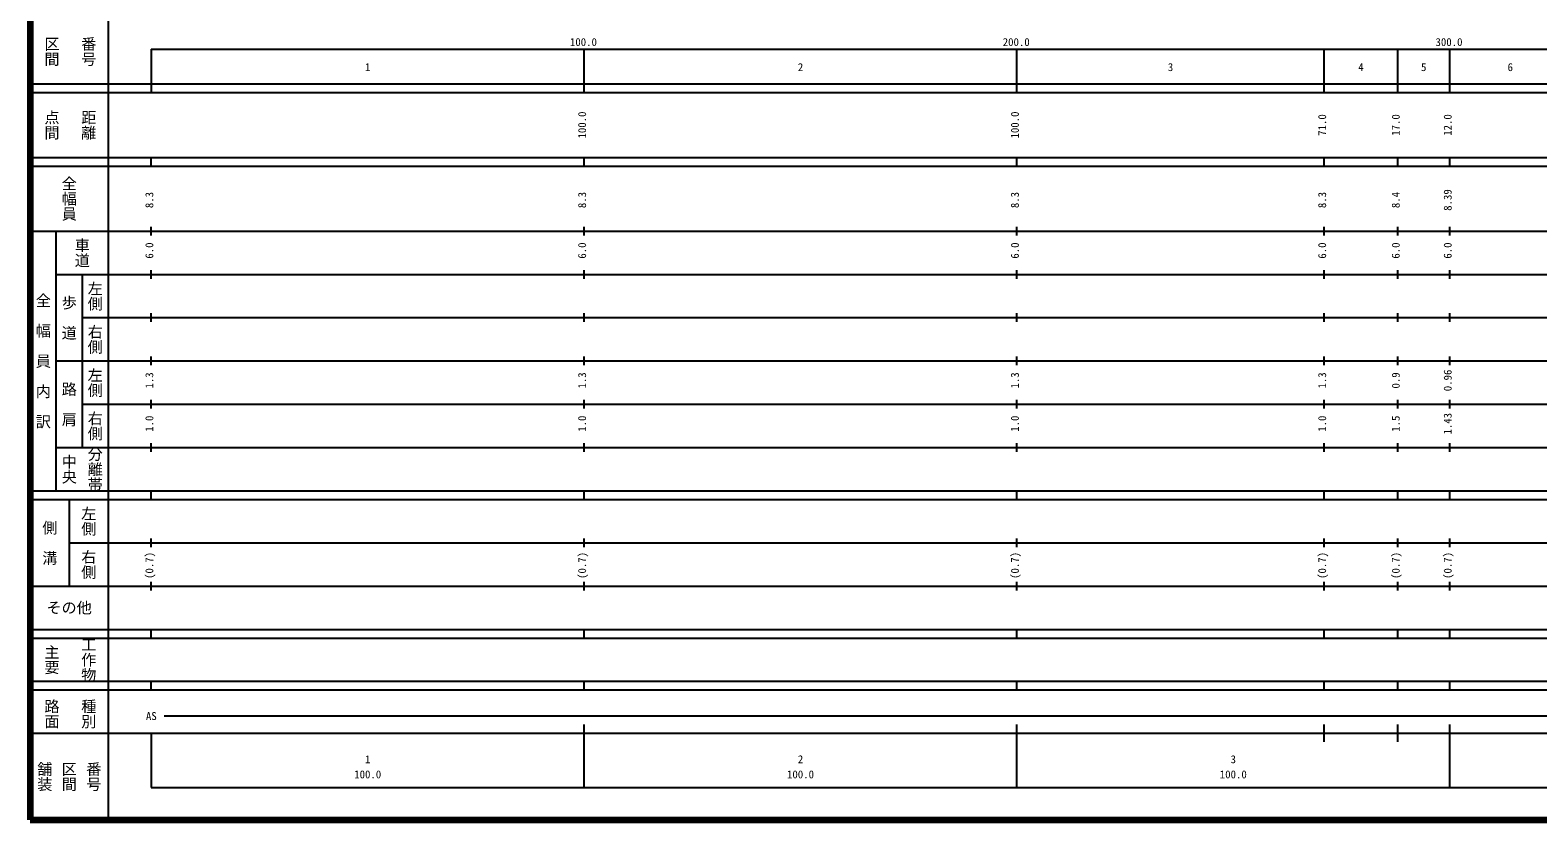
# Model space of a CAD drawing. Units: millimetres on the paper, enlarged 1000 times. Extents: x 40000 to 680000, y 20000 to 380000.
# Drawn here: x 40000 to 388372, y 20000 to 202409 of the extents above; entities that cross this region are included whole.
import ezdxf
from ezdxf.enums import TextEntityAlignment as Align

# ---------------------------------------------------------------- set-up
doc = ezdxf.new("R2010")
doc.units = ezdxf.units.MM
doc.header["$LTSCALE"] = 1000
doc.layers.add('M-TTL', color=2, linetype='Continuous', lineweight=140)
doc.layers.add('M-TTL-BAND', color=7, linetype='Continuous', lineweight=25)
doc.styles.add('@ＭＳ ゴシック', font='')
doc.styles.add('ＭＳ ゴシック', font='')
doc.styles.get('@ＭＳ ゴシック').set_extended_font_data('@MS Gothic')
doc.styles.get('ＭＳ ゴシック').set_extended_font_data('MS Gothic')

msp = doc.modelspace()

# ---------------------------------------------------------------- linework, layer by layer
at = {"layer": 'M-TTL'}
for p, q in [((40000, 380000), (40000, 20000)), ((40000, 20000), (680000, 20000))]:
    msp.add_line(p, q, dxfattribs=at)
at = {"layer": 'M-TTL-BAND'}
for p, q in [((58000, 370000), (58000, 20000)), ((68000, 198000), (579000, 198000)), ((68000, 198000), (68000, 188000)), ((168000, 188000), (168000, 198000)), ((268000, 188000), (268000, 198000)), ((339000, 188000), (339000, 198000)), ((356000, 188000), (356000, 198000)), ((368000, 188000), (368000, 198000)), ((40000, 190000), (579000, 190000)), ((40000, 188000), (579000, 188000)), ((40000, 173000), (579000, 173000)), ((40000, 171000), (579000, 171000)), ((68000, 171000), (68000, 173000)), ((168000, 171000), (168000, 173000)), ((268000, 171000), (268000, 173000)), ((339000, 171000), (339000, 173000)), ((356000, 171000), (356000, 173000)), ((368000, 171000), (368000, 173000)), ((68000, 155000), (68000, 157000)), ((168000, 155000), (168000, 157000)), ((268000, 155000), (268000, 157000)), ((339000, 155000), (339000, 157000)), ((356000, 155000), (356000, 157000)), ((368000, 155000), (368000, 157000)), ((40000, 156000), (579000, 156000)), ((46000, 96000), (46000, 156000)), ((68000, 145000), (68000, 147000)), ((168000, 145000), (168000, 147000)), ((268000, 145000), (268000, 147000)), ((339000, 145000), (339000, 147000)), ((356000, 145000), (356000, 147000)), ((368000, 145000), (368000, 147000)), ((46000, 146000), (579000, 146000)), ((52000, 146000), (52000, 106000)), ((52000, 136000), (579000, 136000)), ((68000, 135000), (68000, 137000)), ((168000, 135000), (168000, 137000)), ((268000, 135000), (268000, 137000)), ((339000, 135000), (339000, 137000)), ((356000, 135000), (356000, 137000)), ((368000, 135000), (368000, 137000)), ((46000, 126000), (579000, 126000)), ((68000, 125000), (68000, 127000)), ((168000, 125000), (168000, 127000)), ((268000, 125000), (268000, 127000)), ((339000, 125000), (339000, 127000)), ((356000, 125000), (356000, 127000)), ((368000, 125000), (368000, 127000)), ((52000, 116000), (579000, 116000)), ((68000, 115000), (68000, 117000)), ((168000, 115000), (168000, 117000)), ((268000, 115000), (268000, 117000)), ((339000, 115000), (339000, 117000)), ((356000, 115000), (356000, 117000)), ((368000, 115000), (368000, 117000)), ((46000, 106000), (579000, 106000)), ((68000, 105000), (68000, 107000)), ((168000, 105000), (168000, 107000)), ((268000, 105000), (268000, 107000)), ((339000, 105000), (339000, 107000)), ((356000, 105000), (356000, 107000)), ((368000, 105000), (368000, 107000)), ((40000, 96000), (579000, 96000)), ((68000, 94000), (68000, 96000)), ((168000, 94000), (168000, 96000)), ((268000, 94000), (268000, 96000)), ((339000, 94000), (339000, 96000)), ((356000, 94000), (356000, 96000)), ((368000, 94000), (368000, 96000)), ((40000, 94000), (579000, 94000)), ((49000, 94000), (49000, 74000)), ((49000, 84000), (579000, 84000)), ((68000, 83000), (68000, 85000)), ((168000, 83000), (168000, 85000)), ((268000, 83000), (268000, 85000)), ((339000, 83000), (339000, 85000)), ((356000, 83000), (356000, 85000)), ((368000, 83000), (368000, 85000)), ((40000, 74000), (579000, 74000)), ((68000, 73000), (68000, 75000)), ((168000, 73000), (168000, 75000)), ((268000, 73000), (268000, 75000)), ((339000, 73000), (339000, 75000)), ((356000, 73000), (356000, 75000)), ((368000, 73000), (368000, 75000)), ((40000, 64000), (579000, 64000)), ((68000, 62000), (68000, 64000)), ((168000, 62000), (168000, 64000)), ((268000, 62000), (268000, 64000)), ((339000, 62000), (339000, 64000)), ((356000, 62000), (356000, 64000)), ((368000, 62000), (368000, 64000)), ((40000, 62000), (579000, 62000)), ((40000, 52000), (579000, 52000)), ((40000, 50000), (579000, 50000)), ((68000, 50000), (68000, 52000)), ((168000, 50000), (168000, 52000)), ((268000, 50000), (268000, 52000)), ((339000, 50000), (339000, 52000)), ((356000, 50000), (356000, 52000)), ((368000, 50000), (368000, 52000)), ((71000, 44000), (563000, 44000)), ((168000, 27500), (168000, 42000)), ((268000, 27500), (268000, 42000)), ((339000, 38000), (339000, 42000)), ((356000, 38000), (356000, 42000)), ((368000, 27500), (368000, 42000)), ((40000, 40000), (579000, 40000)), ((68000, 40000), (68000, 27500)), ((68000, 27500), (579000, 27500))]:
    msp.add_line(p, q, dxfattribs=at)

# ---------------------------------------------------------------- texts
at = {"layer": 'M-TTL-BAND', "style": '@ＭＳ ゴシック'}
for s, p in [('区間', (45000, 197500)), ('番号', (53500, 197500)), ('点間', (45000, 180500)), ('距離', (53500, 180500)), ('全幅員', (49000, 163500)), ('車道', (52000, 151000)), ('左側', (55000, 141000)), ('全\u3000幅\u3000員\u3000内\u3000訳', (43000, 126000)), ('歩\u3000道', (49000, 136000)), ('右側', (55000, 131000)), ('左側', (55000, 121000)), ('路\u3000肩', (49000, 116000)), ('右側', (55000, 111000)), ('分離帯', (55000, 101000)), ('中央', (49000, 101000)), ('左側', (53500, 89000)), ('側\u3000溝', (44500, 84000)), ('右側', (53500, 79000)), ('主要', (45000, 57000)), ('工作物', (53500, 57000)), ('路面', (45000, 44500)), ('種別', (53500, 44500)), ('舗装', (43333, 30000)), ('区間', (49000, 30000)), ('番号', (54667, 30000))]:
    msp.add_text(s, height=2566, rotation=270, dxfattribs=at).set_placement(p, align=Align.MIDDLE_CENTER)
at = {"layer": 'M-TTL-BAND', "style": 'ＭＳ ゴシック'}
for s, p in [('100.0', (167844, 198195)), ('200.0', (267844, 198195)), ('300.0', (367844, 198195)), ('1', (118000, 192405)), ('2', (218000, 192405)), ('3', (303500, 192405)), ('4', (347500, 192405)), ('5', (362000, 192405)), ('6', (382000, 192405)), ('AS', (68000, 42500)), ('1', (118000, 32523)), ('2', (218000, 32523)), ('3', (318000, 32523)), ('100.0', (118000, 29033)), ('100.0', (218000, 29033)), ('100.0', (318000, 29033))]:
    msp.add_text(s, height=1833, dxfattribs=at).set_placement(p, align=Align.BOTTOM_CENTER)
for s, p in [('100.0', (169000, 180500)), ('100.0', (269000, 180500)), ('71.0', (340000, 180500)), ('17.0', (357000, 180500)), ('12.0', (369000, 180500)), ('8.3', (69000, 163174)), ('8.3', (169000, 163174)), ('8.3', (269000, 163174)), ('8.3', (340000, 163174)), ('8.4', (357000, 163174)), ('8.39', (369000, 163174)), ('6.0', (69000, 151500)), ('6.0', (169000, 151500)), ('6.0', (269000, 151500)), ('6.0', (340000, 151500)), ('6.0', (357000, 151500)), ('6.0', (369000, 151500)), ('1.3', (69000, 121500)), ('1.3', (169000, 121500)), ('1.3', (269000, 121500)), ('1.3', (340000, 121500)), ('0.9', (357000, 121500)), ('0.96', (369000, 121500)), ('1.0', (69000, 111500)), ('1.0', (169000, 111500)), ('1.0', (269000, 111500)), ('1.0', (340000, 111500)), ('1.5', (357000, 111500)), ('1.43', (369000, 111500)), ('(0.7)', (69000, 78764)), ('(0.7)', (169000, 78764)), ('(0.7)', (269000, 78764)), ('(0.7)', (340000, 78764)), ('(0.7)', (357000, 78764)), ('(0.7)', (369000, 78764))]:
    msp.add_text(s, height=1833, rotation=90, dxfattribs=at).set_placement(p, align=Align.BOTTOM_CENTER)
msp.add_text('その他', height=2566, dxfattribs=at).set_placement((49000, 69000), align=Align.MIDDLE_CENTER)

doc.saveas('drawing.dxf')
